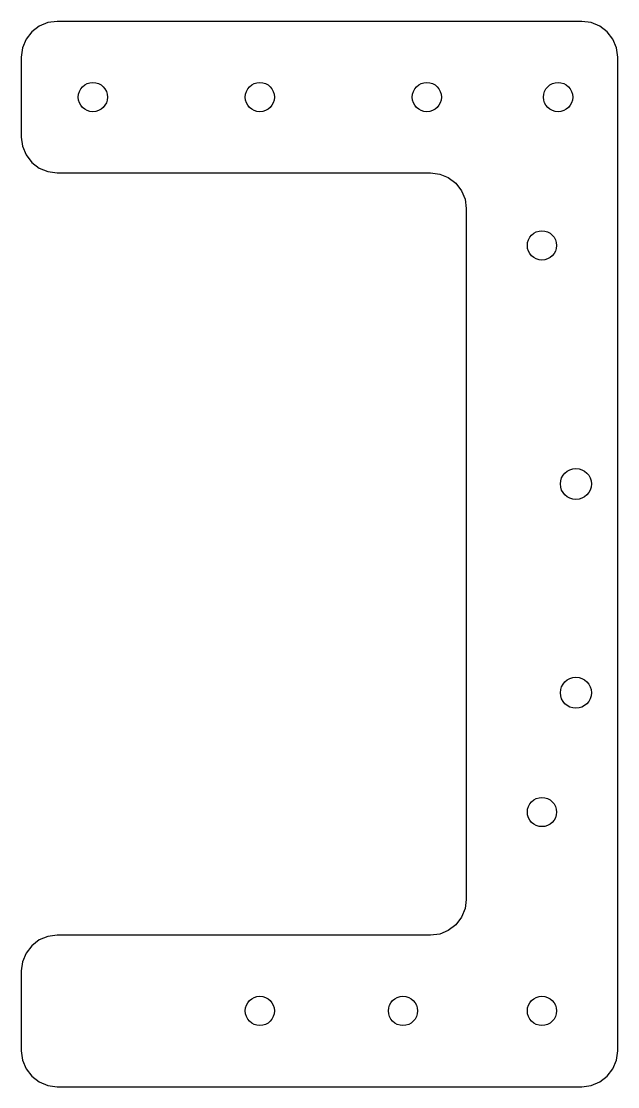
# Model space of a CAD drawing. Header units: millimetres. Extents: x 0 to 100, y 0 to 179.
import ezdxf

# ---------------------------------------------------------------- set-up
doc = ezdxf.new("R2010")
doc.units = ezdxf.units.MM

msp = doc.modelspace()

# ---------------------------------------------------------------- linework, layer by layer
at = {"layer": 'CUT'}
msp.add_lwpolyline([(0, 6), (0.2, 4.45), (0.8, 3), (1.76, 1.76), (3, 0.8), (4.45, 0.2), (6, 0), (94, 0), (95.55, 0.2), (97, 0.8), (98.24, 1.76), (99.2, 3), (99.8, 4.45), (100, 6), (100, 172.62), (99.8, 174.18), (99.2, 175.62), (98.24, 176.87), (97, 177.82), (95.55, 178.42), (94, 178.62), (6, 178.62), (4.45, 178.42), (3, 177.82), (1.76, 176.87), (0.8, 175.62), (0.2, 174.18), (0, 172.62), (0, 159.22), (0.2, 157.67), (0.8, 156.22), (1.76, 154.98), (3, 154.03), (4.45, 153.43), (6, 153.22), (68.6, 153.22), (70.15, 153.02), (71.6, 152.42), (72.84, 151.47), (73.8, 150.22), (74.4, 148.78), (74.6, 147.22), (74.6, 31.4), (74.4, 29.85), (73.8, 28.4), (72.84, 27.16), (71.6, 26.2), (70.15, 25.6), (68.6, 25.4), (6, 25.4), (4.45, 25.2), (3, 24.6), (1.76, 23.64), (0.8, 22.4), (0.2, 20.95), (0, 19.4)], close=True, dxfattribs=at)
for centre, radius in [((12, 165.92), 2.45), ((40, 165.92), 2.45), ((68, 165.92), 2.45), ((90, 165.92), 2.45), ((87.3, 141.05), 2.45), ((93, 101.05), 2.6), ((93, 101.05), 2.6), ((93, 66.05), 2.6), ((93, 66.05), 2.6), ((87.3, 46.05), 2.45), ((40, 12.7), 2.45), ((64, 12.7), 2.45), ((87.3, 12.7), 2.45)]:
    msp.add_circle(centre, radius, dxfattribs=at)

doc.saveas('drawing.dxf')
